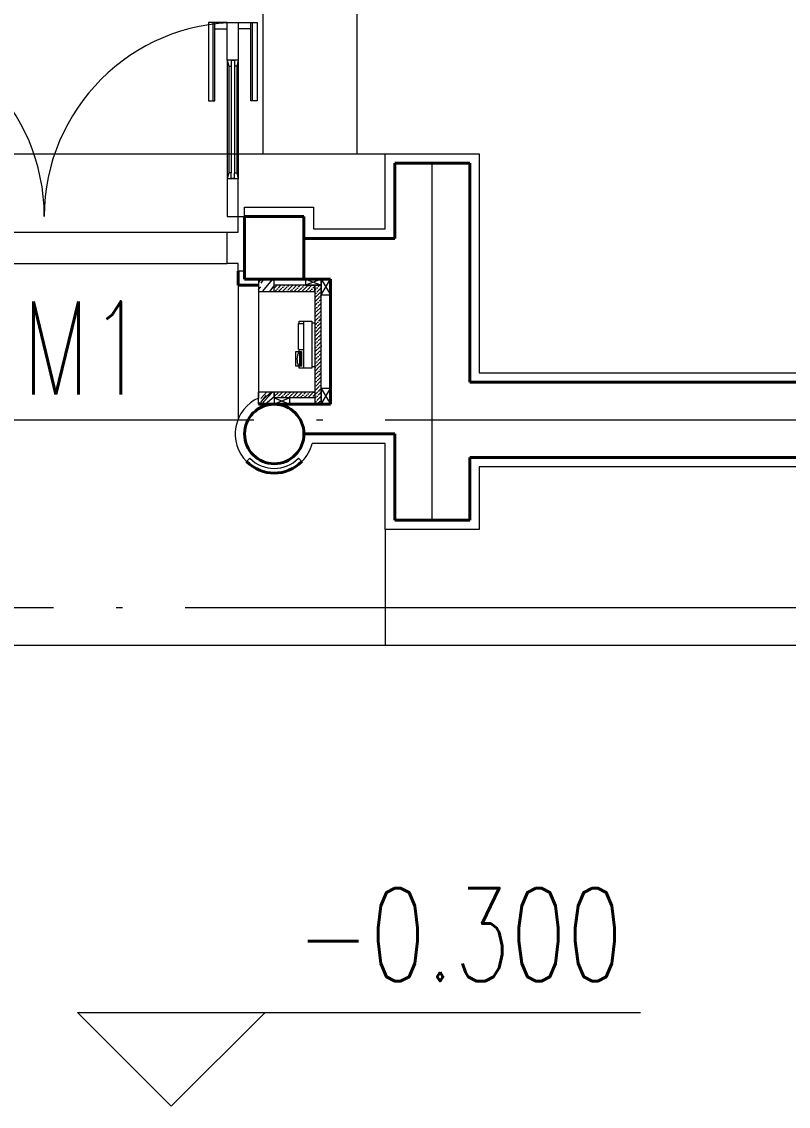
# Model space of a CAD drawing. Extents: x 577108 to 1042908, y 41950 to 81950.
# Drawn here: x 606736 to 609186, y 53533 to 56999 of the extents above; entities that cross this region are included whole.
import ezdxf

# ---------------------------------------------------------------- set-up
doc = ezdxf.new("R2010")
doc.units = 0
doc.header["$LTSCALE"] = 1000
doc.header["$MEASUREMENT"] = 0
doc.linetypes.add('DOTE', pattern=[2.42, 2, -0.2, 0.02, -0.2])
for name, color, linetype, lineweight in [('COL', 1, 'CONTINUOUS', 15), ('DIM_ELEV', 3, 'CONTINUOUS', 15), ('DIM_SYMB', 3, 'CONTINUOUS', 15), ('DOTE', 1, 'DOTE', 0), ('fix', 6, 'CONTINUOUS', 15), ('fur', 8, 'CONTINUOUS', 5), ('PM-fs', 8, 'CONTINUOUS', 0), ('PUB_TEXT', 7, 'CONTINUOUS', 20), ('REVISION', 1, 'CONTINUOUS', 5), ('wall', 2, 'CONTINUOUS', 40), ('WINDOW', 5, 'CONTINUOUS', 15), ('WINDOW_TEXT', 7, 'CONTINUOUS', 18), ('xr-Presidential plan$0$WALL', 3, 'CONTINUOUS', 5), ('粉刷', 4, 'CONTINUOUS', 5)]:
    doc.layers.add(name, color=color, linetype=linetype, lineweight=lineweight)
doc.styles.add('_TCH_DIM', font='SIMPLEX', dxfattribs={"bigfont": 'GBCBIG'})
doc.styles.add('_TCH_WINDOW', font='SIMPLEX', dxfattribs={"bigfont": 'GBCBIG'})

msp = doc.modelspace()

# ---------------------------------------------------------------- hatches: boundary and pattern name
at = {"layer": 'fur'}
h = msp.add_hatch(dxfattribs=at)
h.set_pattern_fill('WOOD8', color=256, scale=200, angle=-45, style=0)
h.set_pattern_definition([(55.3048, (581406.771, -1563163.226), (707.10764178, 989.94890484), [22.3606, -2213.7072]), (45, (581419.5, -1563144.84), (282.842712, 1e-14), [22, -178]), (26.5651, (581435.055, -1563129.285), (424.2639044, 141.4216435), [18.9736, -613.4818]), (232.125, (581452.026, -1563120.8), (848.5284341, 1131.37066064), [16.1246, -1596.327]), (230.1944, (581442.126, -1563133.527), (1272.79297622, 1555.63433804), [22.0908, -2186.9814]), (210.9638, (581427.984, -1563150.5), (-565.6852274, -282.8430644), [24.7386, -799.8824]), (35.5377, (581418.085, -1563151.912), (848.5279837, 565.6857975), [12.1656, -1204.387]), (51.3402, (581427.984, -1563144.84), (-989.94918588, -1272.79234495), [18.1108, -1792.9662]), (219.2894, (581439.298, -1563130.699), (-1414.21366676, -1131.37058245), [20.0998, -1989.8754]), (236.3099, (581423.74, -1563143.427), (424.26451, 707.1065527), [10.198, -1009.6058]), (50.1944, (581392.629, -1563174.54), (-1272.79297622, -1555.63433804), [22.0908, -2186.9814]), (56.3099, (581406.77, -1563157.57), (-424.26451, -707.1065527), [20.396, -999.4078]), (45, (581418.08, -1563140.6), (282.842712, 1e-14), [24, -176]), (24.444, (581435.055, -1563123.628), (989.94918833, 424.26489576), [17.088, -1691.7128]), (41.1859, (581450.612, -1563116.557), (2121.32111649, 1838.47667189), [30.0666, -2976.5926]), (50.1944, (581473.239, -1563096.758), (-1272.79297622, -1555.63433804), [22.0908, -2186.9814]), (45, (581487.38, -1563079.79), (282.842712, 1e-14), [22, -178]), (39.8056, (581361.516, -1563205.652), (1555.63433804, 1272.79297622), [22.0908, -2186.9814]), (50.1944, (581378.487, -1563191.51), (-1272.79297622, -1555.63433804), [22.0908, -2186.9814]), (45, (581364.34, -1563208.48), (282.842712, 1e-14), [12, -188]), (39.8056, (581372.83, -1563199.995), (1555.63433804, 1272.79297622), [22.0908, -2186.9814]), (45, (581389.8, -1563185.85), (282.842712, 1e-14), [20, -180]), (34.6952, (581403.943, -1563171.711), (-989.94890484, -707.10764178), [22.3606, -2213.7072]), (39.8056, (581422.327, -1563158.983), (1555.63433804, 1272.79297622), [22.0908, -2186.9814]), (50.1944, (581439.298, -1563144.841), (-1272.79297622, -1555.63433804), [22.0908, -2186.9814]), (50.1944, (581453.44, -1563127.87), (-1272.79297622, -1555.63433804), [22.0908, -2186.9814]), (53.1301, (581467.582, -1563110.9), (-707.10684067, -989.94937095), [28.2842, -1385.9292]), (45, (581484.55, -1563088.27), (282.842712, 1e-14), [30, -170]), (57.5288, (581394.043, -1563009.077), (565.6855264, 848.5281266), [18.439, -1825.4698]), (50.7106, (581403.943, -1562993.52), (-1131.37058245, -1414.21366676), [20.0998, -1989.8754]), (36.8699, (581394.043, -1563009.077), (989.94937095, 707.10684067), [14.1422, -1400.0714]), (35.5377, (581405.357, -1563000.59), (848.5279837, 565.6857975), [24.331, -1192.2214]), (45, (581283.73, -1563127.87), (282.842712, 1e-14), [24, -176]), (54.4623, (581300.705, -1563110.9), (-565.6857975, -848.5279837), [12.1656, -1204.387]), (203.1986, (581307.776, -1563101), (565.6854509, 282.8427637), [10.7704, -1066.2626]), (212.0054, (581297.877, -1563105.243), (1555.6346846, 989.94994482), [26.6834, -2641.6494]), (52.125, (581409.6, -1562993.52), (-848.5284341, -1131.37066064), [16.1246, -1596.327]), (37.875, (581409.6, -1562993.52), (1131.37066064, 848.5284341), [16.1246, -1596.327]), (45, (581280.9, -1563125.04), (282.842712, 1e-14), [16, -184]), (210.9638, (581292.22, -1563113.73), (-565.6852274, -282.8430644), [16.4924, -808.1288]), (48.3665, (581316.261, -1563098.172), (-2121.31869722, -2404.1645106), [34.0588, -3371.8186]), (47.2906, (581338.889, -1563072.716), (-3252.691812325, -3535.533323602), [50.04, -4953.9584]), (41.8202, (581372.83, -1563035.947), (2545.58321656, 2262.743037696), [36.0556, -3569.4958]), (35.5377, (581399.7, -1563011.905), (848.5279837, 565.6857975), [36.4966, -1180.056]), (34.6952, (581271.006, -1563115.143), (-989.94890484, -707.10764178), [22.3606, -2213.7072]), (29.0546, (581289.39, -1563102.415), (-707.10678344, -424.2641023), [29.1204, -1426.9016]), (45, (581314.85, -1563088.27), (282.842712, 1e-14), [26, -174]), (53.1301, (581333.232, -1563069.888), (-707.10684067, -989.94937095), [28.2842, -1385.9292]), (41.4237, (581350.202, -1563047.26), (2262.74047957, 1979.90039263), [32.0624, -3174.1814]), (53.7462, (581374.244, -1563026.047), (848.52745002, 1131.3713496), [26.3058, -2604.2834]), (59.0362, (581389.8, -1563004.834), (-282.8430644, -565.6852274), [24.7386, -799.8824]), (45, (581402.53, -1562983.62), (282.842712, 1e-14), [14, -186]), (230.1944, (581316.261, -1563098.172), (1272.79297622, 1555.63433804), [44.1814, -2164.8908]), (49.7636, (581293.634, -1563137.77), (-1414.21489367, -1697.05521121), [48.1664, -2360.1526]), (45, (581324.75, -1563101), (282.842712, 1e-14), [46, -154]), (40.9144, (581357.273, -1563068.474), (1979.89846143, 1697.05684289), [56.1426, -2750.991]), (45, (581399.7, -1563031.7), (282.842712, 1e-14), [50, -150]), (37.875, (581263.935, -1563108.072), (1131.37066064, 848.5284341), [48.3736, -1564.078]), (38.6598, (581302.12, -1563078.373), (1272.79234495, 989.94918588), [36.2216, -1774.8554]), (47.4896, (581330.403, -1563055.746), (-2969.84588087, -3252.69364641), [46.0434, -4558.3024]), (51.5198, (581361.516, -1563021.8045), (-3252.691231024, -4101.219234166), [70.4556, -6975.1104]), (41.9872, (581355.859, -1563199.995), (2687.00635068, 2404.16247717), [38.0526, -3767.207]), (53.1301, (581384.144, -1563174.54), (-707.10684067, -989.94937095), [42.4264, -1371.7872]), (47.3859, (581409.599, -1563140.5984), (-3111.27234792, -3394.11018717), [48.0416, -4756.1232]), (34.3803, (581442.126, -1563105.243), (-1838.47854859, -1272.79083739), [32.5576, -3223.2064]), (45, (581469, -1563086.86), (282.842712, 1e-14), [40, -160]), (48.1798, (581372.83, -1563216.966), (-2262.743037696, -2545.58321656), [36.0556, -3569.4958]), (38.991, (581396.871, -1563190.096), (-1555.63478686, -1272.79226743), [38.21, -3782.7846]), (38.2902, (581426.57, -1563166.054), (-1414.21283815, -1131.371856325), [34.2344, -3389.214]), (50.7106, (581453.44, -1563144.841), (-1131.37058245, -1414.21366676), [40.1996, -1969.7756]), (57.0948, (581478.896, -1563113.728), (-989.94834364, -1555.63567311), [28.6356, -2834.9286]), (35.5377, (581494.452, -1563089.687), (848.5279837, 565.6857975), [24.331, -1192.2214]), (41.1859, (581345.96, -1563190.096), (2121.32111649, 1838.47667189), [30.0666, -2976.5926]), (57.8043, (581368.587, -1563170.297), (-1414.2122131, -2262.742440075), [45.122, -4467.0836]), (45, (581392.63, -1563132.11), (282.842712, 1e-14), [50, -150]), (39.5597, (581427.984, -1563096.758), (-1697.05538155, -1414.214543974), [42.19, -4176.8146]), (38.2902, (581460.511, -1563069.888), (-1414.21283815, -1131.371856325), [34.2344, -3389.214]), (45, (581382.73, -1563226.87), (282.842712, 1e-14), [34, -166]), (36.8699, (581406.77, -1563202.824), (989.94937095, 707.10684067), [56.5686, -1357.645]), (47.3859, (581452.026, -1563168.883), (-3111.27234792, -3394.11018717), [48.0416, -4756.1232]), (50.5275, (581484.553, -1563133.5274), (2687.008079296, 3252.68936899), [62.2896, -6166.675]), (38.1572, (581254.036, -1563098.172), (-2687.00680985, -2121.319122747), [50.3588, -4985.5126]), (45, (581293.63, -1563067.06), (282.842712, 1e-14), [56, -144]), (48.6522, (581333.232, -1563027.4613), (-4101.221260391, -4666.903092821), [94.1912, -9324.9382]), (45, (581303.53, -1563147.67), (282.842712, 1e-14), [48, -152]), (40.2364, (581337.474, -1563113.728), (1697.05521121, 1414.21489367), [48.1664, -2360.1526]), (46.8476, (581374.244, -1563082.6157), (-4101.220197022, -4384.061308543), [62.0322, -6141.1928]), (47.7263, (581416.67, -1563037.361), (-2687.006373403, -2969.84795952), [42.0476, -4162.7116]), (50.1944, (581326.16, -1563170.297), (-1272.79297622, -1555.63433804), [44.1814, -2164.8908]), (45, (581354.45, -1563136.36), (282.842712, 1e-14), [64, -136]), (43.0908, (581399.7, -1563091.101), (4242.64397837, 3959.794409483), [60.0334, -5943.299]), (41.4237, (581443.54, -1563050.089), (2262.74047957, 1979.90039263), [32.0624, -3174.1814])])
h.paths.add_polyline_path([(607543.4301, 56176.3125), (607543.4301, 56136.3125), (607493.4301, 56136.3125), (607493.4301, 56176.3125)])
h = msp.add_hatch(dxfattribs=at)
h.set_pattern_fill('ANSI36', color=256, scale=70, angle=-90, style=0)
h.set_pattern_definition([(45, (488639.37, 32488.7215), (17.0147569, 4.64038825), [21.875, -4.375, 0, -4.375])])
h.paths.add_polyline_path([(607673.4301, 55796.3111), (607543.4301, 55796.3111), (607543.4301, 55816.3111), (607673.4301, 55816.3111)])
h.paths.add_polyline_path([(607693.4301, 55776.3111), (607673.4301, 55776.3111), (607673.4301, 55976.3111), (607693.4301, 55976.3111)])
h.paths.add_polyline_path([(607693.4301, 55976.3111), (607673.4301, 55976.3111), (607673.4301, 56136.3125), (607673.4301, 56156.3125), (607693.4301, 56156.3125)])
h.paths.add_polyline_path([(607673.4301, 56136.3125), (607543.4301, 56136.3125), (607543.4301, 56156.3125), (607673.4301, 56156.3125)])
h = msp.add_hatch(dxfattribs=at)
h.set_pattern_fill('WOOD8', color=256, scale=200, angle=-45, style=0)
h.set_pattern_definition([(55.3048, (581406.771, -1563163.227), (707.10764178, 989.94890484), [22.3606, -2213.7072]), (45, (581419.5, -1563144.84), (282.842712, 1e-14), [22, -178]), (26.5651, (581435.055, -1563129.286), (424.2639044, 141.4216435), [18.9736, -613.4818]), (232.125, (581452.026, -1563120.8), (848.5284341, 1131.37066064), [16.1246, -1596.327]), (230.1944, (581442.126, -1563133.529), (1272.79297622, 1555.63433804), [22.0908, -2186.9814]), (210.9638, (581427.984, -1563150.5), (-565.6852274, -282.8430644), [24.7386, -799.8824]), (35.5377, (581418.085, -1563151.914), (848.5279837, 565.6857975), [12.1656, -1204.387]), (51.3402, (581427.984, -1563144.842), (-989.94918588, -1272.79234495), [18.1108, -1792.9662]), (219.2894, (581439.298, -1563130.7), (-1414.21366676, -1131.37058245), [20.0998, -1989.8754]), (236.3099, (581423.74, -1563143.43), (424.26451, 707.1065527), [10.198, -1009.6058]), (50.1944, (581392.629, -1563174.541), (-1272.79297622, -1555.63433804), [22.0908, -2186.9814]), (56.3099, (581406.77, -1563157.57), (-424.26451, -707.1065527), [20.396, -999.4078]), (45, (581418.08, -1563140.6), (282.842712, 1e-14), [24, -176]), (24.444, (581435.055, -1563123.63), (989.94918833, 424.26489576), [17.088, -1691.7128]), (41.1859, (581450.612, -1563116.558), (2121.32111649, 1838.47667189), [30.0666, -2976.5926]), (50.1944, (581473.239, -1563096.76), (-1272.79297622, -1555.63433804), [22.0908, -2186.9814]), (45, (581487.38, -1563079.79), (282.842712, 1e-14), [22, -178]), (39.8056, (581361.516, -1563205.654), (1555.63433804, 1272.79297622), [22.0908, -2186.9814]), (50.1944, (581378.487, -1563191.511), (-1272.79297622, -1555.63433804), [22.0908, -2186.9814]), (45, (581364.34, -1563208.48), (282.842712, 1e-14), [12, -188]), (39.8056, (581372.83, -1563199.997), (1555.63433804, 1272.79297622), [22.0908, -2186.9814]), (45, (581389.8, -1563185.85), (282.842712, 1e-14), [20, -180]), (34.6952, (581403.943, -1563171.713), (-989.94890484, -707.10764178), [22.3606, -2213.7072]), (39.8056, (581422.327, -1563158.985), (1555.63433804, 1272.79297622), [22.0908, -2186.9814]), (50.1944, (581439.298, -1563144.842), (-1272.79297622, -1555.63433804), [22.0908, -2186.9814]), (50.1944, (581453.44, -1563127.872), (-1272.79297622, -1555.63433804), [22.0908, -2186.9814]), (53.1301, (581467.582, -1563110.9), (-707.10684067, -989.94937095), [28.2842, -1385.9292]), (45, (581484.55, -1563088.27), (282.842712, 1e-14), [30, -170]), (57.5288, (581394.043, -1563009.078), (565.6855264, 848.5281266), [18.439, -1825.4698]), (50.7106, (581403.943, -1562993.522), (-1131.37058245, -1414.21366676), [20.0998, -1989.8754]), (36.8699, (581394.043, -1563009.078), (989.94937095, 707.10684067), [14.1422, -1400.0714]), (35.5377, (581405.357, -1563000.593), (848.5279837, 565.6857975), [24.331, -1192.2214]), (45, (581283.73, -1563127.87), (282.842712, 1e-14), [24, -176]), (54.4623, (581300.705, -1563110.9), (-565.6857975, -848.5279837), [12.1656, -1204.387]), (203.1986, (581307.776, -1563101), (565.6854509, 282.8427637), [10.7704, -1066.2626]), (212.0054, (581297.877, -1563105.244), (1555.6346846, 989.94994482), [26.6834, -2641.6494]), (52.125, (581409.6, -1562993.522), (-848.5284341, -1131.37066064), [16.1246, -1596.327]), (37.875, (581409.6, -1562993.522), (1131.37066064, 848.5284341), [16.1246, -1596.327]), (45, (581280.9, -1563125.04), (282.842712, 1e-14), [16, -184]), (210.9638, (581292.22, -1563113.73), (-565.6852274, -282.8430644), [16.4924, -808.1288]), (48.3665, (581316.261, -1563098.173), (-2121.31869722, -2404.1645106), [34.0588, -3371.8186]), (47.2906, (581338.889, -1563072.7176), (-3252.691812325, -3535.533323602), [50.04, -4953.9584]), (41.8202, (581372.83, -1563035.948), (2545.58321656, 2262.743037696), [36.0556, -3569.4958]), (35.5377, (581399.7, -1563011.906), (848.5279837, 565.6857975), [36.4966, -1180.056]), (34.6952, (581271.006, -1563115.144), (-989.94890484, -707.10764178), [22.3606, -2213.7072]), (29.0546, (581289.39, -1563102.416), (-707.10678344, -424.2641023), [29.1204, -1426.9016]), (45, (581314.85, -1563088.27), (282.842712, 1e-14), [26, -174]), (53.1301, (581333.232, -1563069.89), (-707.10684067, -989.94937095), [28.2842, -1385.9292]), (41.4237, (581350.202, -1563047.262), (2262.74047957, 1979.90039263), [32.0624, -3174.1814]), (53.7462, (581374.244, -1563026.049), (848.52745002, 1131.3713496), [26.3058, -2604.2834]), (59.0362, (581389.8, -1563004.835), (-282.8430644, -565.6852274), [24.7386, -799.8824]), (45, (581402.53, -1562983.62), (282.842712, 1e-14), [14, -186]), (230.1944, (581316.261, -1563098.173), (1272.79297622, 1555.63433804), [44.1814, -2164.8908]), (49.7636, (581293.634, -1563137.771), (-1414.21489367, -1697.05521121), [48.1664, -2360.1526]), (45, (581324.75, -1563101), (282.842712, 1e-14), [46, -154]), (40.9144, (581357.273, -1563068.475), (1979.89846143, 1697.05684289), [56.1426, -2750.991]), (45, (581399.7, -1563031.7), (282.842712, 1e-14), [50, -150]), (37.875, (581263.935, -1563108.073), (1131.37066064, 848.5284341), [48.3736, -1564.078]), (38.6598, (581302.12, -1563078.374), (1272.79234495, 989.94918588), [36.2216, -1774.8554]), (47.4896, (581330.403, -1563055.747), (-2969.84588087, -3252.69364641), [46.0434, -4558.3024]), (51.5198, (581361.516, -1563021.806), (-3252.691231024, -4101.219234166), [70.4556, -6975.1104]), (41.9872, (581355.859, -1563199.997), (2687.00635068, 2404.16247717), [38.0526, -3767.207]), (53.1301, (581384.144, -1563174.54), (-707.10684067, -989.94937095), [42.4264, -1371.7872]), (47.3859, (581409.599, -1563140.6), (-3111.27234792, -3394.11018717), [48.0416, -4756.1232]), (34.3803, (581442.126, -1563105.244), (-1838.47854859, -1272.79083739), [32.5576, -3223.2064]), (45, (581469, -1563086.86), (282.842712, 1e-14), [40, -160]), (48.1798, (581372.83, -1563216.967), (-2262.743037696, -2545.58321656), [36.0556, -3569.4958]), (38.991, (581396.871, -1563190.097), (-1555.63478686, -1272.79226743), [38.21, -3782.7846]), (38.2902, (581426.57, -1563166.056), (-1414.21283815, -1131.371856325), [34.2344, -3389.214]), (50.7106, (581453.44, -1563144.842), (-1131.37058245, -1414.21366676), [40.1996, -1969.7756]), (57.0948, (581478.896, -1563113.73), (-989.94834364, -1555.63567311), [28.6356, -2834.9286]), (35.5377, (581494.452, -1563089.688), (848.5279837, 565.6857975), [24.331, -1192.2214]), (41.1859, (581345.96, -1563190.097), (2121.32111649, 1838.47667189), [30.0666, -2976.5926]), (57.8043, (581368.587, -1563170.298), (-1414.2122131, -2262.742440075), [45.122, -4467.0836]), (45, (581392.63, -1563132.11), (282.842712, 1e-14), [50, -150]), (39.5597, (581427.984, -1563096.759), (-1697.05538155, -1414.214543974), [42.19, -4176.8146]), (38.2902, (581460.511, -1563069.889), (-1414.21283815, -1131.371856325), [34.2344, -3389.214]), (45, (581382.73, -1563226.87), (282.842712, 1e-14), [34, -166]), (36.8699, (581406.77, -1563202.825), (989.94937095, 707.10684067), [56.5686, -1357.645]), (47.3859, (581452.026, -1563168.884), (-3111.27234792, -3394.11018717), [48.0416, -4756.1232]), (50.5275, (581484.553, -1563133.529), (2687.008079296, 3252.68936899), [62.2896, -6166.675]), (38.1572, (581254.036, -1563098.1734), (-2687.00680985, -2121.319122747), [50.3588, -4985.5126]), (45, (581293.63, -1563067.06), (282.842712, 1e-14), [56, -144]), (48.6522, (581333.232, -1563027.4627), (-4101.221260391, -4666.903092821), [94.1912, -9324.9382]), (45, (581303.53, -1563147.67), (282.842712, 1e-14), [48, -152]), (40.2364, (581337.474, -1563113.73), (1697.05521121, 1414.21489367), [48.1664, -2360.1526]), (46.8476, (581374.244, -1563082.617), (-4101.220197022, -4384.061308543), [62.0322, -6141.1928]), (47.7263, (581416.67, -1563037.362), (-2687.006373403, -2969.84795952), [42.0476, -4162.7116]), (50.1944, (581326.16, -1563170.298), (-1272.79297622, -1555.63433804), [44.1814, -2164.8908]), (45, (581354.45, -1563136.36), (282.842712, 1e-14), [64, -136]), (43.0908, (581399.7, -1563091.1023), (4242.64397837, 3959.794409483), [60.0334, -5943.299]), (41.4237, (581443.54, -1563050.09), (2262.74047957, 1979.90039263), [32.0624, -3174.1814])])
h.paths.add_polyline_path([(607543.4301, 55816.3111), (607543.4301, 55796.3111), (607543.4301, 55776.3111), (607493.4301, 55776.3111), (607493.4301, 55816.3111)])

# ---------------------------------------------------------------- linework, layer by layer
at = {"layer": 'COL'}
msp.add_line((607448.4302, 56176.3125), (607448.4302, 56376.3111), dxfattribs=at)
at = {"layer": 'DIM_ELEV'}
for p, q in [((607214.3292, 53532.6125), (606914.3292, 53832.6125)), ((606914.3292, 53832.6125), (608714.3292, 53832.6125)), ((607214.3292, 53532.6125), (607514.3292, 53832.6125))]:
    msp.add_line(p, q, dxfattribs=at)
at = {"layer": 'DIM_SYMB'}
msp.add_lwpolyline([(608292.3454, 57726.3111, 0, 0, 0), (608793.2683, 57098.7738, 80, 0, 0), (608980.4245, 56864.3116, 0, 0, 0)], format="xyseb", dxfattribs=at)
at = {"layer": 'DOTE'}
for p, q in [((608048.4301, 55406.3111), (608048.4301, 56546.3111)), ((603058.4301, 55726.3111), (610558.4301, 55726.3111)), ((583058.4301, 55126.3111), (620558.4301, 55126.3111))]:
    msp.add_line(p, q, dxfattribs=at)
at = {"layer": 'fix'}
for p, q in [((607465.6483, 55603.5294), (607455.0417, 55592.9228)), ((607621.2118, 55603.5294), (607631.8184, 55592.9228))]:
    msp.add_line(p, q, dxfattribs=at)
for radius, start, end in [(125, 113.5781785, 225), (125, 315, 346.1134596), (110, 225, 315)]:
    msp.add_arc((607543.4301, 55681.3111), radius, start, end, dxfattribs=at)
at = {"layer": 'fur'}
for p, q in [((607493.4301, 56176.3125), (607493.4301, 56136.3125)), ((607543.4301, 56176.3125), (607493.4301, 56176.3125)), ((607493.4301, 56156.3125), (607493.4301, 55795.8755)), ((607543.4301, 56136.3125), (607543.4301, 56176.3125)), ((607673.4301, 56156.3125), (607543.4301, 56156.3125)), ((607693.4301, 56176.3125), (607643.4301, 56156.3125)), ((607643.4301, 56176.3125), (607693.4301, 56156.3125)), ((607693.4301, 56176.3125), (607643.4301, 56176.3125)), ((607643.4301, 56176.3125), (607643.4301, 56156.3125)), ((607643.4301, 56156.3125), (607693.4301, 56156.3125)), ((607673.4301, 56136.3125), (607673.4301, 56156.3125)), ((607673.4301, 56156.3125), (607673.4301, 55776.3111)), ((607693.4301, 56156.3125), (607673.4301, 56156.3125)), ((607693.4301, 56176.3125), (607723.4301, 56126.3125)), ((607693.4301, 56126.3125), (607723.4301, 56176.3125)), ((607693.4301, 56156.3125), (607693.4301, 56176.3125)), ((607723.4301, 56176.3125), (607693.4301, 56176.3125)), ((607693.4301, 56176.3125), (607693.4301, 56126.3125)), ((607693.4301, 55776.3111), (607693.4301, 56156.3125)), ((607723.4301, 56126.3125), (607723.4301, 56176.3125)), ((607493.4301, 56136.3125), (607543.4301, 56136.3125)), ((607543.4301, 56136.3125), (607673.4301, 56136.3125)), ((607673.4301, 56136.3125), (607673.4301, 55930.1604)), ((607693.4301, 56126.3125), (607723.4301, 56126.3125)), ((607620.9301, 55951.3118), (607620.9301, 56033.8118)), ((607620.9301, 56033.8118), (607623.4301, 56033.8118)), ((607623.4301, 56033.8118), (607623.4301, 56041.3118)), ((607623.4301, 56041.3118), (607663.4301, 56041.3118)), ((607623.4301, 56033.8118), (607638.4301, 56033.8118)), ((607638.4301, 55891.3118), (607638.4301, 56041.3118)), ((607663.4301, 56041.3118), (607663.4301, 55891.3118)), ((607663.4301, 56036.3118), (607673.4301, 56036.3118)), ((607673.4301, 56036.3118), (607673.4301, 55896.3118)), ((607623.4301, 55951.3118), (607620.9301, 55951.3118)), ((607623.4301, 55951.3118), (607638.4301, 55951.3118)), ((607623.4301, 55945.8118), (607623.4301, 55951.3118)), ((607623.4301, 55945.8118), (607630.9301, 55944.8118)), ((607630.9301, 55944.8118), (607630.9301, 55897.8118)), ((607630.9301, 55943.8118), (607610.9301, 55943.8118)), ((607610.9301, 55943.8118), (607610.9301, 55898.8118)), ((607625.4301, 55898.8118), (607625.4301, 55943.8118)), ((607628.4301, 55898.8118), (607628.4301, 55943.8118)), ((607610.9301, 55898.8118), (607630.9301, 55898.8118)), ((607630.9301, 55897.8118), (607623.4301, 55896.8118)), ((607623.4301, 55891.3118), (607623.4301, 55896.8118)), ((607663.4301, 55891.3118), (607623.4301, 55891.3118)), ((607673.4301, 55896.3118), (607663.4301, 55896.3118)), ((607493.4301, 55776.3111), (607493.4301, 55816.3111)), ((607493.4301, 55816.3111), (607543.4301, 55816.3111)), ((607543.4301, 55816.3111), (607673.4301, 55816.3111)), ((607543.4301, 55796.3111), (607543.4301, 55816.3111)), ((607543.4301, 55816.3111), (607543.4301, 55776.3111)), ((607673.4301, 55816.3111), (607673.4301, 55796.3111)), ((607693.4301, 55826.3111), (607723.4301, 55776.3111)), ((607693.4301, 55776.3111), (607723.4301, 55826.3111)), ((607723.4301, 55826.3111), (607693.4301, 55826.3111)), ((607693.4301, 55826.3111), (607693.4301, 55776.3111)), ((607723.4301, 55776.3111), (607723.4301, 55826.3111)), ((607543.4301, 55776.3111), (607493.4301, 55776.3111)), ((607593.4301, 55796.3111), (607543.4301, 55776.3111)), ((607543.4301, 55796.3111), (607593.4301, 55776.3111)), ((607673.4301, 55796.3111), (607543.4301, 55796.3111)), ((607593.4301, 55796.3111), (607543.4301, 55796.3111)), ((607543.4301, 55796.3111), (607543.4301, 55776.3111)), ((607543.4301, 55776.3111), (607593.4301, 55776.3111)), ((607593.4301, 55776.3111), (607593.4301, 55796.3111)), ((607673.4301, 55776.3111), (607693.4301, 55776.3111)), ((607693.4301, 55776.3111), (607723.4301, 55776.3111))]:
    msp.add_line(p, q, dxfattribs=at)
msp.add_arc((607664.7255, 55920.3497), 48.8049, 151.2667449, 206.1871947, dxfattribs=at)
at = {"layer": 'PM-fs'}
for p, q in [((607898.43, 56336.3098), (607898.43, 56576.3111)), ((607898.43, 56576.3111), (608198.43, 56576.3111)), ((608198.43, 56576.3111), (608198.43, 55876.3111)), ((607448.4302, 56376.3111), (607448.4302, 56406.3111)), ((607448.4302, 56406.3111), (607668.4302, 56406.3111)), ((607668.4302, 56406.3111), (607668.4302, 56336.3098)), ((607668.4302, 56336.3098), (607898.43, 56336.3098)), ((608198.43, 55876.3111), (610408.4301, 55876.3111)), ((607898.43, 55651.3111), (607664.7767, 55651.3111)), ((607898.43, 55376.3111), (607898.43, 55651.3111)), ((610408.4301, 55576.3111), (608198.43, 55576.3111)), ((608198.43, 55576.3111), (608198.43, 55376.3111)), ((608198.43, 55376.3111), (607898.43, 55376.3111))]:
    msp.add_line(p, q, dxfattribs=at)
at = {"layer": 'REVISION', "color": 2}
msp.add_line((607428.4302, 56156.3138), (607428.4301, 55730.301), dxfattribs=at)
at = {"layer": 'wall'}
for p, q in [((607928.43, 56306.3098), (607928.43, 56546.3111)), ((607928.43, 56546.3111), (608168.43, 56546.3111)), ((608168.43, 56546.3111), (608168.43, 55846.3111)), ((607448.4301, 56176.3125), (607448.4301, 56376.3111)), ((607448.4301, 56376.3111), (607638.426, 56376.3111)), ((607638.426, 56376.3111), (607638.426, 56176.3125)), ((607638.4301, 56306.3098), (607928.43, 56306.3098)), ((607448.4301, 56176.3125), (607723.4301, 56176.3125)), ((607723.4301, 55776.3111), (607723.4301, 56176.3125)), ((608168.43, 55846.3111), (610438.4301, 55846.3111)), ((607493.4301, 55776.3111), (607723.4301, 55776.3111)), ((607928.43, 55681.3111), (607638.43, 55681.3111)), ((607928.43, 55406.3111), (607928.43, 55681.3111)), ((610438.4301, 55606.3111), (608168.43, 55606.3111)), ((608168.43, 55606.3111), (608168.43, 55406.3111)), ((608168.43, 55406.3111), (607928.43, 55406.3111))]:
    msp.add_line(p, q, dxfattribs=at)
at = {"layer": 'wall', "color": 6}
for p, q in [((607428.4302, 56201.3118), (607428.4302, 56156.3125)), ((607428.4302, 56156.3125), (607493.4301, 56156.3125))]:
    msp.add_line(p, q, dxfattribs=at)
at = {"layer": 'wall'}
msp.add_circle((607543.4301, 55681.3111), 95, dxfattribs=at)
at = {"layer": 'wall', "color": 6}
msp.add_arc((607543.4301, 55681.3111), 125, 225, 315, dxfattribs=at)
at = {"layer": 'WINDOW'}
for p, q in [((607348.4301, 56746.3098), (607348.4301, 56996.3098)), ((607353.4301, 56746.3098), (607353.4301, 56996.3098)), ((607468.4301, 56746.3098), (607468.4301, 56996.3098)), ((607473.4301, 56746.3098), (607473.4301, 56996.3098)), ((607353.4301, 56976.3098), (607393.4301, 56976.3098)), ((607468.4301, 56976.3098), (607428.43, 56976.3098)), ((607393.4301, 56876.3111), (607393.4301, 56496.3098)), ((607398.4299, 56856.3117), (607398.4299, 56516.3092)), ((607405.9297, 56876.3111), (607405.9297, 56516.3092)), ((607415.9295, 56875.3111), (607405.9297, 56875.3111)), ((607415.9295, 56876.3111), (607415.9295, 56516.3092)), ((607423.4293, 56856.3117), (607423.4293, 56516.3092)), ((607428.4301, 56876.3111), (607428.4301, 56496.3098)), ((607415.9304, 56497.3098), (607405.9297, 56497.3098)), ((606223.4301, 56326.3111), (607393.4301, 56326.3125)), ((606223.4301, 56226.3125), (607393.4301, 56226.3111))]:
    msp.add_line(p, q, dxfattribs=at)
for points in [[(607393.4301, 56996.3098), (607333.4301, 56996.3098), (607333.4301, 56746.3098), (607353.4301, 56746.3098), (607353.4301, 56976.3098)], [(607393.4301, 56876.3111), (607393.4301, 56996.3098), (607428.4301, 56996.3098), (607428.4301, 56876.3111)], [(607428.4301, 56996.3098), (607488.4301, 56996.3098), (607488.4301, 56746.3098), (607468.4301, 56746.3098), (607468.4301, 56976.3098)], [(607428.4302, 56876.3111), (607393.4301, 56876.3111)], [(607393.4301, 56876.3111), (607398.4299, 56856.3117), (607405.9297, 56856.3117)], [(607428.4301, 56876.3111), (607423.4302, 56856.3117), (607415.9304, 56856.3117)], [(607405.9297, 56496.3098), (607405.9297, 56516.3092), (607398.4299, 56516.3092), (607393.4301, 56496.3098)], [(607415.9304, 56496.3098), (607415.9304, 56516.3092), (607423.4302, 56516.3092), (607428.4301, 56496.3098)], [(607428.4291, 56496.3098), (607393.4301, 56496.3098)], [(607393.4301, 56496.3098), (607393.4301, 56376.3098), (607428.4301, 56376.3098), (607428.4301, 56496.3098)], [(607448.4302, 56201.3118), (607428.4302, 56201.3118), (607428.4302, 56226.3125), (607393.4302, 56226.3125), (607393.4301, 56326.3111), (607428.4301, 56326.3111), (607428.4302, 56376.3111), (607448.4302, 56376.3111)]]:
    msp.add_lwpolyline(points, dxfattribs=at)
for centre, start, end in [((606188.4301, 56376.3098), 0, 89.9999999), ((607428.4301, 56376.3098), 90.0000001, 180)]:
    msp.add_arc(centre, 620, start, end, dxfattribs=at)
at = {"layer": 'xr-Presidential plan$0$WALL', "color": 8}
for p, q in [((607508.4301, 56576.3111), (607508.4301, 59776.3111)), ((607808.4301, 56576.3111), (607808.4301, 59776.3111)), ((605718.4301, 56576.3111), (607898.43, 56576.3111)), ((605718.4302, 55006.3111), (607898.43, 55006.3111))]:
    msp.add_line(p, q, dxfattribs=at)
at = {"layer": '粉刷'}
msp.add_lwpolyline([(607898.43, 55376.3111), (607898.43, 55006.3111), (609838.4301, 55006.3111), (609838.4301, 54406.3111), (616278.4301, 54406.3111), (616278.4301, 55206.3111), (619072.0147, 55206.3111)], dxfattribs=at)

# ---------------------------------------------------------------- texts
at = {"layer": 'PUB_TEXT', "style": '_TCH_DIM', "width": 0.705882}
msp.add_text('-0.300', height=297.5, dxfattribs=at).set_placement((607614.3292, 53932.6125))
at = {"layer": 'WINDOW_TEXT', "style": '_TCH_WINDOW', "width": 0.705882}
msp.add_text('M1', height=297.5, dxfattribs=at).set_placement((606737.64, 55807.2726))

doc.saveas('drawing.dxf')
